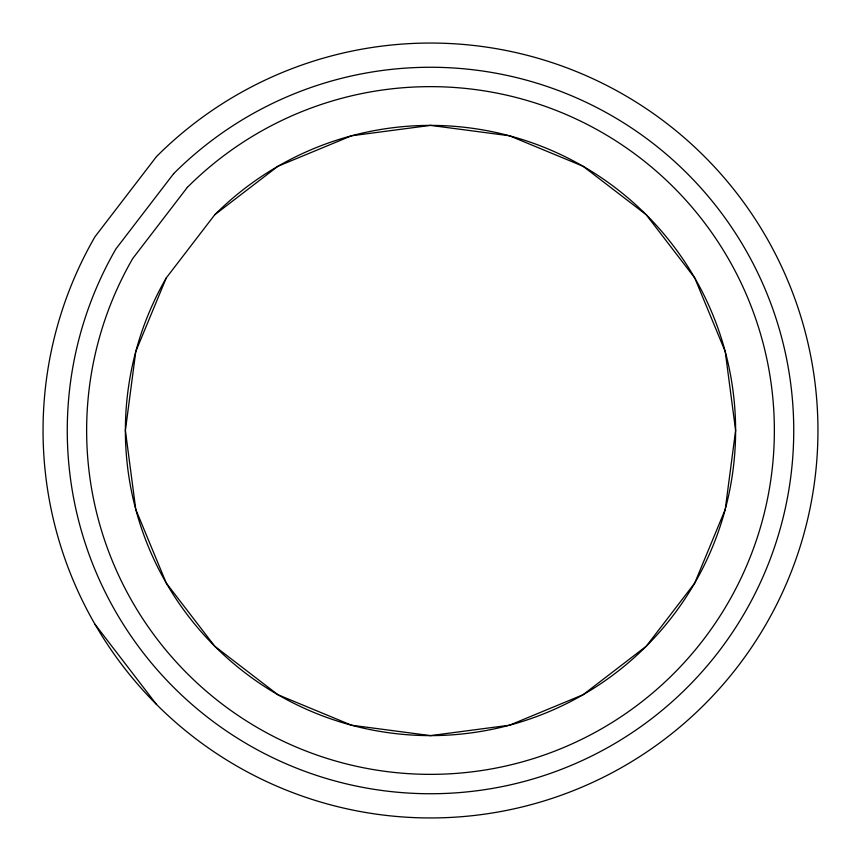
<?xml version="1.0" encoding="UTF-8"?>
<svg xmlns="http://www.w3.org/2000/svg" width="861" height="861" viewBox="0 0 861 861"><rect width="100%" height="100%" fill="white"/><g stroke="black" fill="none" stroke-linecap="round" stroke-linejoin="round"><path stroke-width="1.29" d="M166.259 277.942L135.78 351.525L125.383 430.5L135.78 509.475L166.259 583.058L214.755 646.245L277.942 694.741L351.525 725.22L430.5 735.617L509.475 725.22L583.058 694.741L646.245 646.245L694.741 583.058L725.22 509.475L735.617 430.5L725.22 351.525L694.741 277.942L646.245 214.755L583.058 166.259L509.475 135.78L430.5 125.383L351.525 135.78L277.942 166.259L214.755 214.755L166.259 277.942A305.117 305.117 0 0 0 403.906 734.455A305.117 305.117 0 0 0 717.213 326.147A305.117 305.117 0 0 0 214.755 214.755M94.958 624.225L156.53 704.47M156.53 156.53L94.958 236.775A387.45 387.45 0 0 0 396.727 816.476A387.45 387.45 0 0 0 794.585 297.981A387.45 387.45 0 0 0 156.53 156.53M173.653 173.653L115.934 248.883A363.234 363.234 0 0 0 398.837 792.357A363.234 363.234 0 0 0 771.833 306.268A363.234 363.234 0 0 0 173.653 173.653M187.354 187.354L132.702 258.569A343.862 343.862 0 0 0 400.526 773.049A343.862 343.862 0 0 0 753.623 312.887A343.862 343.862 0 0 0 187.354 187.354"/></g></svg>
